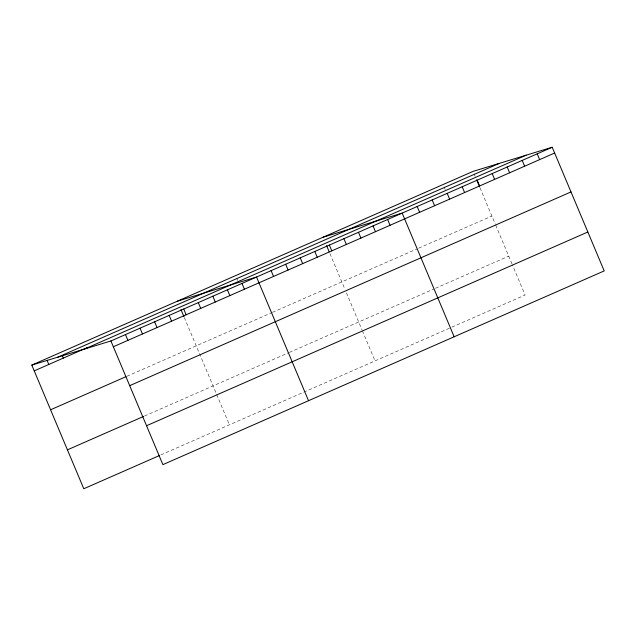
<?xml version="1.0" encoding="UTF-8"?>
<svg xmlns="http://www.w3.org/2000/svg" width="636" height="636" viewBox="0 0 636 636"><rect width="100%" height="100%" fill="white"/><g stroke="black" fill="none" stroke-linecap="round" stroke-linejoin="round"><path stroke-width="0.48" stroke-dasharray="3.18 2.39" d="M126.826 376.305L271.596 312.745M272.454 312.371L416.866 248.978M418.631 248.207L491.882 216.041M144.531 416.008L288.442 352.829M289.3 352.455L433.712 289.062M435.477 288.283L508.736 256.125M160.884 454.907L450.065 327.961M451.83 327.182L525.09 295.025L512.449 264.966M474.146 173.843L475.187 176.315M479.989 187.755L495.333 224.246M495.714 225.152L512.075 264.083M444.135 187.016L445.176 189.488M329.949 253.621L344.903 289.197M346.437 292.846L362.035 329.949M362.409 330.831L375.041 360.898M236.719 278.067L237.761 280.54M184.321 317.547L229.413 424.824"/><path stroke-width="0.95" d="M31.8 365.088L473.105 171.362L552.215 147.242L604.2 270.912L162.896 464.638L110.91 340.976L31.8 365.088L83.785 488.758L159.167 455.662M57.908 357.13L499.212 163.404M34.233 370.868L87.339 347.558M84.803 348.933L526.107 155.2M110.91 340.976L552.215 147.242M113.343 346.755L554.648 153.03M50.586 409.775L125.968 376.679M129.696 385.655L571.001 191.929M67.432 449.851L143.672 416.381M146.542 425.738L587.847 232.005M323.056 237.228L402.175 213.116L454.16 336.778M177.428 301.162L256.546 277.042L308.532 400.712M537.213 153.833L539.638 159.612M522.204 160.415L524.636 166.203M507.202 167.006L509.635 172.785M492.2 173.588L494.625 179.376M477.191 180.179L479.623 185.958M476.65 179.797L479.623 186.865M462.189 186.769L464.622 192.549M447.188 193.352L449.612 199.132M432.178 199.943L434.611 205.722M417.176 206.525L419.609 212.305M387.61 219.507L390.043 225.287M373.046 225.899L375.479 231.679M358.481 232.291L360.914 238.071M343.925 238.683L346.35 244.463M329.361 245.075L331.785 250.854M326.602 245.663L329.21 251.848M314.796 251.474L317.229 257.254M300.232 257.866L302.664 263.646M285.667 264.258L288.1 270.038M271.103 270.65L273.536 276.429M241.982 283.433L244.407 289.213M227.418 289.825L229.85 295.613M212.853 296.225L215.286 302.005M198.289 302.617L200.722 308.396M183.732 309.009L186.157 314.788M180.974 309.589L183.947 316.664M169.168 315.4L171.593 321.18M154.604 321.792L157.036 327.572M140.039 328.184L142.472 333.964M125.475 334.576L127.908 340.363M62.312 355.604L63.354 358.084M47.056 360.35L48.789 364.476"/></g></svg>
